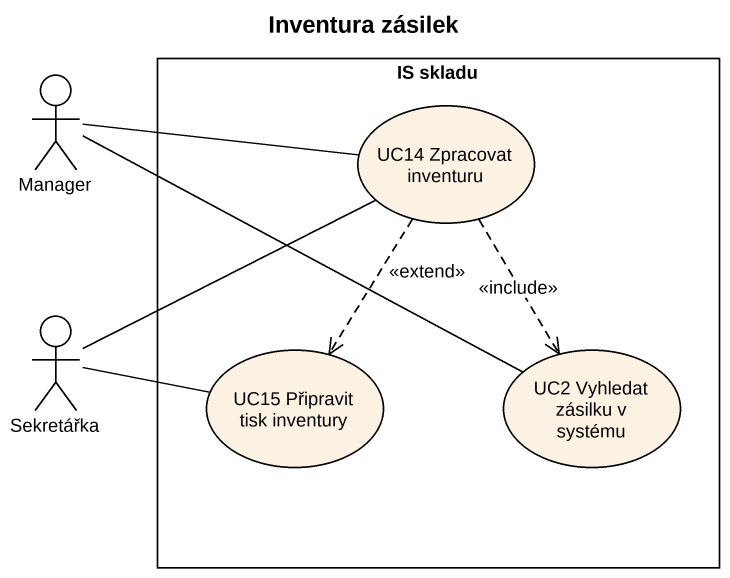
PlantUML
@startuml
title Inventura zásilek
rectangle "IS skladu" as IS_skladu {
  usecase "UC14 Zpracovat inventuru" as UC14_Zpracovat_inventuru
  usecase "UC15 Připravit tisk inventury" as UC15_Připravit_tisk
  usecase "UC2 Vyhledat zásilku v systému" as UC2_Vyhledat_zásilku_v
}
actor Manager
actor Sekretářka
Manager -right- UC14_Zpracovat_inventuru
Manager -right- UC2_Vyhledat_zásilku_v
UC14_Zpracovat_inventuru ..> UC15_Připravit_tisk : <<extend>>
UC14_Zpracovat_inventuru ..> UC2_Vyhledat_zásilku_v : <<include>>
Sekretářka -right- UC14_Zpracovat_inventuru
Sekretářka -right- UC15_Připravit_tisk
@enduml
